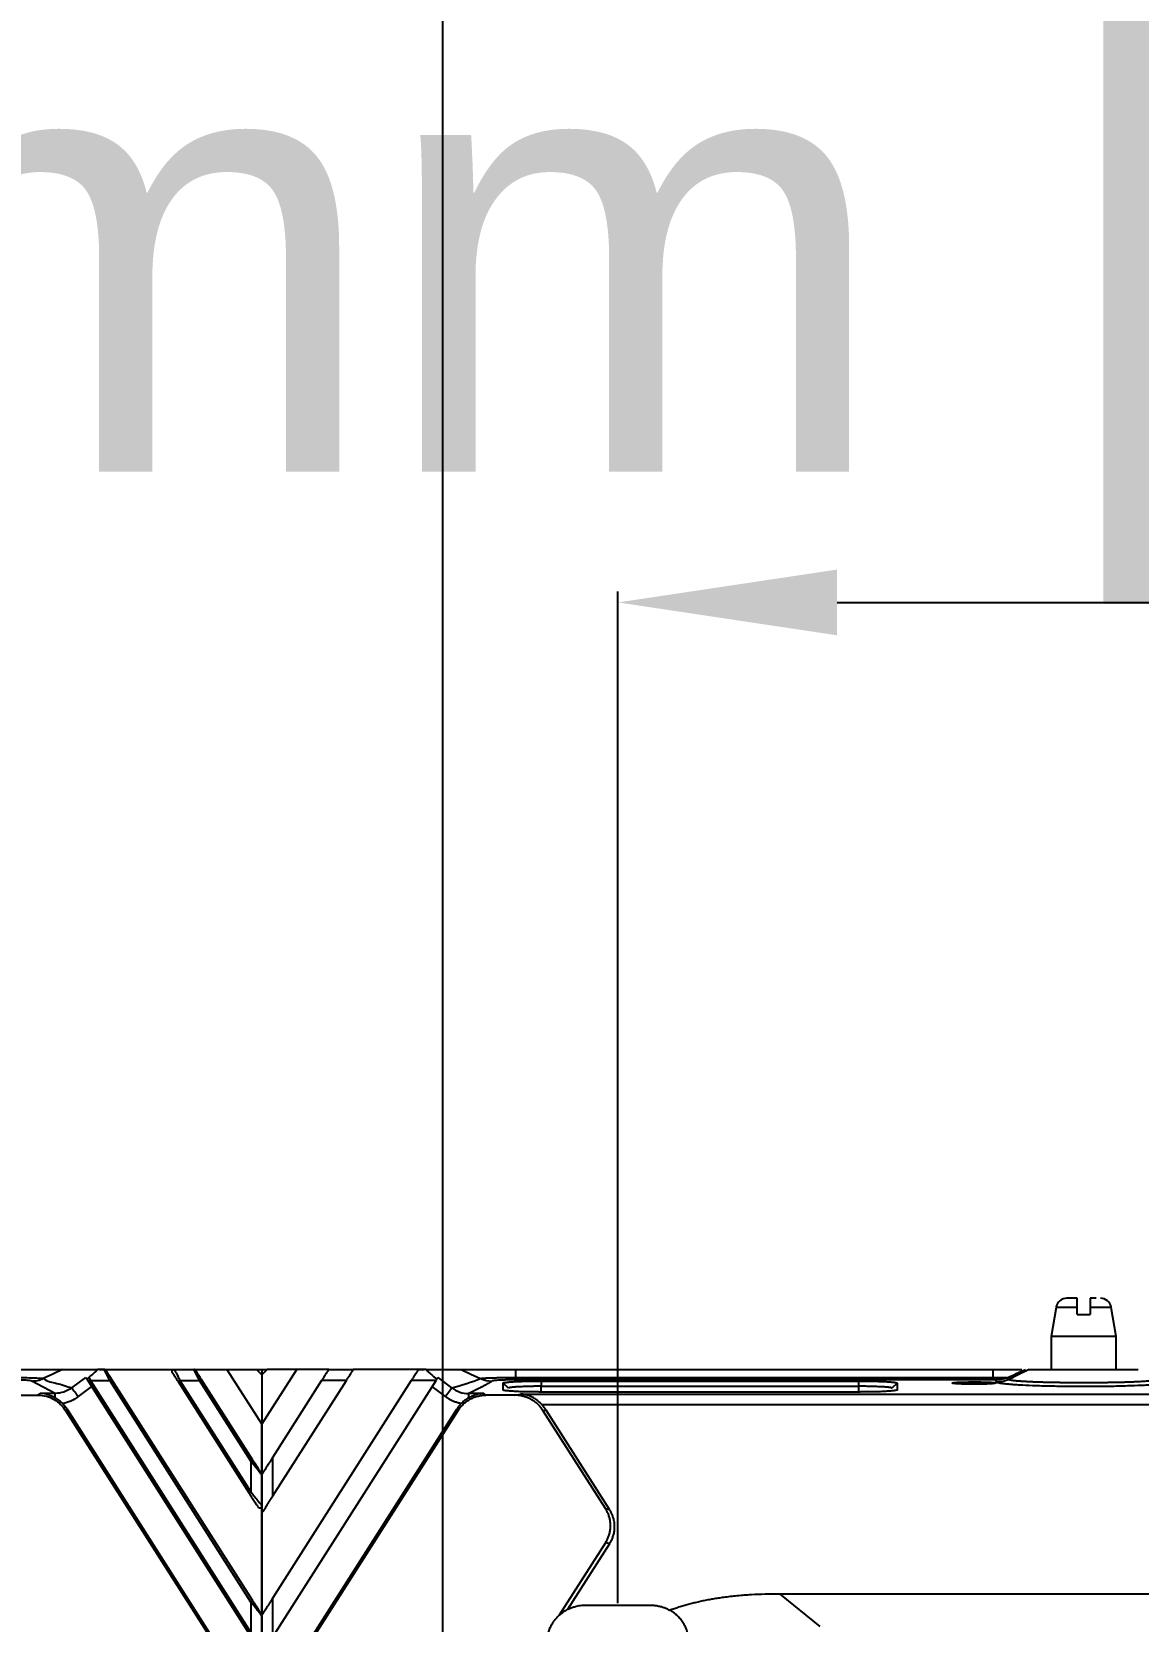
# Model space of a CAD drawing. Header units: millimetres. Extents: x 620 to 19791, y 2539 to 6969.
# Drawn here: x 6002.9 to 6103.8, y 3802.7 to 3947.7 of the extents above; entities that cross this region are included whole.
import ezdxf

# ---------------------------------------------------------------- set-up
doc = ezdxf.new("R2010")
doc.units = ezdxf.units.MM
doc.styles.get("Standard").update_dxf_attribs({"font": 'arial.ttf'})
doc.dimstyles.new('缩小5倍', dxfattribs={"dimtxt": 40, "dimasz": 20, "dimexe": 1, "dimexo": 0.2, "dimgap": 0, "dimtad": 1, "dimtoh": 1, "dimdec": 1, "dimzin": 9, "dimdsep": 46, "dimtxsty": 'Standard', "dimblk": '_FILLED', "dimcen": 0.2, "dimclrd": 256, "dimclre": 256, "dimclrt": 256, "dimadec": 1, "dimazin": 2, "dimtfac": 1, "dimtdec": 1, "dimtofl": 0, "dimtmove": 0, "dimatfit": 3, "dimldrblk": '_FILLED', "dimfxl": 1, "dimtolj": 1, "dimtzin": 0, "dimarcsym": 0})

# ---------------------------------------------------------------- blocks, each defined once
blk = doc.blocks.new('_FILLED')
at = {"color": 0, "linetype": 'ByBlock'}
blk.add_solid([(0, 0), (-1, 0.15), (-1, -0.15)], dxfattribs=at)
blk = doc.blocks.new('*D186')
at = {"lineweight": -2, "transparency": 16777216}
for p, q in [((6040.36, 3798.4), (6040.36, 3974.8)), ((6157.36, 3798.4), (6157.36, 3974.8)), ((6137.36, 3973.8), (6060.36, 3973.8))]:
    blk.add_line(p, q, dxfattribs=at)
at = {"layer": 'Defpoints', "color": 0, "transparency": 16777216}
for p in [(6040.36, 3973.8), (6040.36, 3798.2), (6157.36, 3798.2)]:
    blk.add_point(p, dxfattribs=at)
at = {"lineweight": -2, "transparency": 16777216, "xscale": 20, "yscale": 20, "zscale": 20, "rotation": 180}
blk.add_blockref('_FILLED', (6040.36, 3973.8), dxfattribs=at)
at = {"lineweight": -2, "transparency": 16777216, "xscale": 20, "yscale": 20, "zscale": 20}
blk.add_blockref('_FILLED', (6157.36, 3973.8), dxfattribs=at)
at = {"transparency": 16777216, "insert": (6098.86, 3999.69), "char_height": 40, "attachment_point": 5}
blk.add_mtext('\\A1;117mm [4 5/8"]', dxfattribs=at)
blk = doc.blocks.new('*D188')
at = {"lineweight": -2, "transparency": 16777216}
for p, q in [((6056.36, 3804.4), (6056.36, 3896.68)), ((6141.36, 3804.4), (6141.36, 3896.68)), ((6076.36, 3895.68), (6121.36, 3895.68))]:
    blk.add_line(p, q, dxfattribs=at)
at = {"layer": 'Defpoints', "color": 0, "transparency": 16777216}
for p in [(6141.36, 3895.68), (6056.36, 3804.2), (6141.36, 3804.2)]:
    blk.add_point(p, dxfattribs=at)
at = {"lineweight": -2, "transparency": 16777216, "xscale": 20, "yscale": 20, "zscale": 20, "rotation": 180}
blk.add_blockref('_FILLED', (6056.36, 3895.68), dxfattribs=at)
at = {"lineweight": -2, "transparency": 16777216, "xscale": 20, "yscale": 20, "zscale": 20}
blk.add_blockref('_FILLED', (6141.36, 3895.68), dxfattribs=at)
at = {"transparency": 16777216, "insert": (6098.86, 3921.57), "char_height": 40, "attachment_point": 5}
blk.add_mtext('\\A1;85mm [3 3/8"]', dxfattribs=at)
blk = doc.blocks.new('tugj')
at = {"color": 7, "linetype": 'Continuous', "lineweight": 25}
for p, q in [((12678.03, 5162.28), (12677.57, 5159.62)), ((12679.94, 5161.62), (12679.94, 5162.28)), ((12681.14, 5162.28), (12681.14, 5161.62)), ((12683.52, 5159.62), (12683.06, 5162.28)), ((12679.94, 5161.62), (12681.14, 5161.62)), ((12677.57, 5159.62), (12677.57, 5156.62)), ((12683.52, 5159.62), (12677.57, 5159.62)), ((12683.52, 5156.62), (12683.52, 5159.62)), ((12587.35, 5156.62), (12590.54, 5156.62)), ((12591.15, 5156.62), (12590.54, 5156.62)), ((12590.72, 5156.62), (12591.15, 5156.62)), ((12591.15, 5156.62), (12597.56, 5156.62)), ((12597.56, 5156.62), (12599.34, 5156.62)), ((12599.34, 5156.62), (12602.34, 5156.62)), ((12602.34, 5156.62), (12605.54, 5151.62)), ((12602.34, 5156.62), (12605.04, 5156.62)), ((12605.04, 5156.62), (12606.04, 5156.62)), ((12605.54, 5156.12), (12605.04, 5156.62)), ((12605.54, 5156.62), (12605.54, 5156.12)), ((12605.54, 5151.62), (12608.74, 5156.62)), ((12606.04, 5156.62), (12605.54, 5156.12)), ((12608.74, 5156.62), (12606.04, 5156.62)), ((12611.64, 5156.62), (12608.74, 5156.62)), ((12611.64, 5156.62), (12613.89, 5156.62)), ((12619.82, 5156.62), (12613.89, 5156.62)), ((12619.82, 5156.62), (12620.37, 5156.62)), ((12620.54, 5156.62), (12619.82, 5156.62)), ((12628.68, 5156.62), (12628.68, 5155.89)), ((12628.68, 5156.62), (12672.25, 5156.62)), ((12672.25, 5156.62), (12672.25, 5155.89)), ((12586.67, 5154.43), (12584.54, 5155.56)), ((12588.19, 5154.93), (12589.47, 5155.9)), ((12590, 5155.06), (12588.79, 5154.14)), ((12589.47, 5155.9), (12589.56, 5155.76)), ((12589.56, 5155.76), (12589.72, 5155.51)), ((12589.72, 5155.51), (12604.37, 5132.5)), ((12589.75, 5155.88), (12589.89, 5155.62)), ((12589.89, 5155.62), (12591.66, 5155.62)), ((12589.89, 5155.62), (12604.54, 5132.61)), ((12604.54, 5135.4), (12591.66, 5155.62)), ((12604.71, 5135.51), (12591.83, 5155.72)), ((12597.9, 5155.51), (12604.37, 5145.34)), ((12598.07, 5155.62), (12599.84, 5155.62)), ((12598.07, 5155.62), (12604.54, 5145.45)), ((12604.54, 5148.24), (12599.84, 5155.62)), ((12604.71, 5148.35), (12600.01, 5155.72)), ((12605.54, 5156.12), (12605.54, 5151.62)), ((12611, 5155.62), (12606.54, 5148.61)), ((12606.54, 5145.08), (12613.26, 5155.62)), ((12619.18, 5155.62), (12606.54, 5135.77)), ((12606.54, 5132.24), (12621.44, 5155.62)), ((12613.26, 5155.62), (12611, 5155.62)), ((12621.44, 5155.62), (12619.18, 5155.62)), ((12622.29, 5154.14), (12621.08, 5155.06)), ((12622.89, 5154.93), (12621.62, 5155.9)), ((12627.57, 5154.75), (12627.57, 5155.38)), ((12628.04, 5154.9), (12627.57, 5155.38)), ((12628.68, 5155.89), (12672.25, 5155.89)), ((12672.25, 5155.67), (12628.68, 5155.67)), ((12631.04, 5155.56), (12660.04, 5155.56)), ((12631.04, 5155.56), (12631.04, 5155.08)), ((12631.04, 5155.08), (12660.04, 5155.08)), ((12660.04, 5155.08), (12660.04, 5155.56)), ((12663.52, 5155.38), (12663.04, 5154.9)), ((12663.52, 5155.38), (12663.52, 5154.75)), ((12674, 5155.7), (12673.99, 5155.63)), ((12674.13, 5155.91), (12674.01, 5155.78)), ((12582.5, 5154.28), (12585.09, 5154.28)), ((12585.09, 5154.28), (12585.3, 5154.43)), ((12586.67, 5154.43), (12585.3, 5154.43)), ((12586.67, 5154.03), (12586.67, 5154.43)), ((12587.76, 5153), (12587.36, 5153.5)), ((12625.79, 5154.43), (12624.41, 5154.43)), ((12625.99, 5154.28), (12625.79, 5154.43)), ((12628.58, 5154.28), (12625.99, 5154.28)), ((12628.58, 5154.28), (12629.14, 5154.38)), ((12629.14, 5154.38), (12731.95, 5154.38)), ((12660.04, 5154.56), (12631.04, 5154.56)), ((12729.96, 5153.38), (12631.13, 5153.38)), ((12587.76, 5153), (12587.62, 5152.89)), ((12587.62, 5152.89), (12601.39, 5131.27)), ((12587.76, 5153), (12602.68, 5129.57)), ((12605.54, 5125.08), (12623.33, 5153)), ((12609.69, 5131.27), (12623.47, 5152.89)), ((12623.47, 5152.89), (12623.33, 5153)), ((12631.2, 5152.87), (12631.49, 5152.92)), ((12636.9, 5143.93), (12631.2, 5152.87)), ((12637.27, 5143.85), (12631.49, 5152.92)), ((12605.54, 5151.62), (12605.54, 5147.08)), ((12605.54, 5147.04), (12605.54, 5151.62)), ((12604.54, 5148.24), (12604.54, 5145.45)), ((12606.54, 5145.08), (12606.54, 5148.61)), ((12605.54, 5146.99), (12605.54, 5147.08)), ((12605.54, 5143.51), (12605.54, 5147.04)), ((12605.54, 5146.99), (12605.54, 5144.19)), ((12605.54, 5144.19), (12605.54, 5134.24)), ((12605.54, 5134.2), (12605.54, 5143.51)), ((12636.9, 5143.93), (12637.27, 5143.85)), ((12632.71, 5134.22), (12636.92, 5140.84)), ((12633.47, 5134.74), (12637.3, 5140.75)), ((12636.92, 5140.84), (12637.3, 5140.75)), ((12652.78, 5136.16), (12726.71, 5136.16)), ((12652.78, 5136.16), (12656.47, 5133.16)), ((12604.54, 5135.4), (12604.54, 5132.61)), ((12606.54, 5132.24), (12606.54, 5135.77)), ((12635.04, 5135.12), (12641.04, 5135.12)), ((12605.54, 5134.14), (12605.54, 5134.24)), ((12605.54, 5131.35), (12605.54, 5134.2)), ((12605.54, 5134.14), (12605.54, 5131.35))]:
    blk.add_line(p, q, dxfattribs=at)
at = {"color": 8, "linetype": 'Continuous', "lineweight": 25}
for p, q in [((12679.94, 5162.28), (12678.03, 5162.28)), ((12683.06, 5162.28), (12681.14, 5162.28)), ((12631.04, 5154.56), (12631.04, 5155.08)), ((12660.04, 5154.56), (12660.04, 5155.08))]:
    blk.add_line(p, q, dxfattribs=at)
at = {"color": 7, "linetype": 'Continuous', "lineweight": 25, "flags": 128}
for points in [[(12587.35, 5156.62), (12586.47, 5156.2), (12585.58, 5155.79)], [(12623.73, 5156.62), (12624.62, 5156.2), (12625.5, 5155.79)], [(12675.56, 5156.62), (12674.64, 5156.16), (12673.72, 5155.71)], [(12591.83, 5155.72), (12591.83, 5155.72), (12591.82, 5155.71), (12591.8, 5155.7), (12591.78, 5155.69), (12591.76, 5155.68), (12591.73, 5155.66), (12591.7, 5155.64), (12591.66, 5155.62)]]:
    blk.add_lwpolyline(points, dxfattribs=at)
at = {"color": 7, "linetype": 'Continuous', "lineweight": 25}
for centre, start, end in [((12679.01, 5162.12), 90, 170.2724), ((12682.07, 5162.12), 9.7276, 90)]:
    blk.add_arc(centre, 1, start, end, dxfattribs=at)
for points, knots in [([(12679.94, 5163.12), (12679.81, 5163.12), (12679.54, 5163.12), (12679.24, 5163.12), (12679.04, 5163.12), (12679.02, 5163.12), (12679.01, 5163.12)], [0, 0, 0, 0, 0.244465, 0.5, 0.755535, 1, 1, 1, 1]), ([(12679.94, 5162.28), (12679.94, 5162.39), (12679.94, 5162.61), (12679.94, 5162.87), (12679.94, 5163.05), (12679.94, 5163.11), (12679.94, 5163.11), (12679.94, 5163.12)], [0, 0, 0, 0, 0.229567, 0.459025, 0.691715, 0.932795, 1, 1, 1, 1]), ([(12681.67, 5163.12), (12681.62, 5163.12), (12681.48, 5163.12), (12681.28, 5163.12), (12681.14, 5163.12)], [0, 0, 0, 0, 0.3403239, 1, 1, 1, 1]), ([(12681.14, 5163.12), (12681.14, 5163.1), (12681.14, 5163.08), (12681.14, 5162.89), (12681.14, 5162.62), (12681.14, 5162.39), (12681.14, 5162.28)], [0, 0, 0, 0, 0.2593212, 0.5192836, 0.7631342, 1, 1, 1, 1]), ([(12582.4, 5156.62), (12582.98, 5156.62), (12584.17, 5156.62), (12585.75, 5156.62), (12586.93, 5156.62), (12587.21, 5156.62), (12587.35, 5156.62)], [0, 0, 0, 0, 0.2418261, 0.5000005, 0.7581739, 1, 1, 1, 1]), ([(12589.75, 5155.88), (12589.88, 5156), (12590.12, 5156.19), (12590.36, 5156.41), (12590.48, 5156.52), (12590.53, 5156.57), (12590.56, 5156.61), (12590.55, 5156.61), (12590.54, 5156.62)], [0, 0, 0, 0, 0.3405403, 0.6016567, 0.7128872, 0.8153667, 0.9071263, 1, 1, 1, 1]), ([(12591.32, 5156.29), (12591.31, 5156.3), (12591.28, 5156.37), (12591.24, 5156.45), (12591.19, 5156.55), (12591.16, 5156.6), (12591.16, 5156.61), (12591.15, 5156.62)], [0, 0, 0, 0, 0.036005, 0.300896, 0.545076, 0.770136, 1, 1, 1, 1]), ([(12591.32, 5156.52), (12591.32, 5156.53), (12591.3, 5156.56), (12591.25, 5156.59), (12591.21, 5156.61), (12591.17, 5156.61), (12591.15, 5156.62)], [0, 0, 0, 0, 0.234709, 0.483931, 0.749504, 1, 1, 1, 1]), ([(12591.83, 5155.72), (12591.76, 5155.84), (12591.62, 5156.06), (12591.45, 5156.33), (12591.36, 5156.46), (12591.33, 5156.52), (12591.33, 5156.52), (12591.32, 5156.52)], [0, 0, 0, 0, 0.301721, 0.564724, 0.795125, 0.898936, 1, 1, 1, 1]), ([(12597.39, 5156.31), (12597.38, 5156.32), (12597.36, 5156.35), (12597.35, 5156.4), (12597.36, 5156.46), (12597.38, 5156.51), (12597.41, 5156.56), (12597.46, 5156.59), (12597.51, 5156.61), (12597.54, 5156.61), (12597.56, 5156.62)], [0, 0, 0, 0, 0.115372, 0.230894, 0.364478, 0.499956, 0.63203, 0.768998, 0.883022, 1, 1, 1, 1]), ([(12597.39, 5156.31), (12597.39, 5156.3), (12597.39, 5156.3), (12597.43, 5156.24), (12597.48, 5156.16), (12597.57, 5156.02), (12597.71, 5155.8), (12597.84, 5155.61), (12597.9, 5155.51)], [0, 0, 0, 0, 0.122574, 0.247458, 0.369912, 0.497021, 0.747802, 1, 1, 1, 1]), ([(12597.56, 5156.62), (12597.56, 5156.61), (12597.56, 5156.6), (12597.59, 5156.54), (12597.64, 5156.45), (12597.73, 5156.28), (12597.87, 5156), (12598, 5155.75), (12598.07, 5155.62)], [0, 0, 0, 0, 0.118805, 0.239592, 0.356977, 0.483256, 0.736712, 1, 1, 1, 1]), ([(12599.5, 5156.29), (12599.5, 5156.3), (12599.46, 5156.37), (12599.42, 5156.45), (12599.37, 5156.55), (12599.34, 5156.6), (12599.34, 5156.61), (12599.34, 5156.62)], [0, 0, 0, 0, 0.036031, 0.300917, 0.545095, 0.770146, 1, 1, 1, 1]), ([(12599.51, 5156.52), (12599.5, 5156.53), (12599.48, 5156.56), (12599.43, 5156.59), (12599.39, 5156.61), (12599.35, 5156.61), (12599.34, 5156.62)], [0, 0, 0, 0, 0.234717, 0.483917, 0.749532, 1, 1, 1, 1]), ([(12600.01, 5155.72), (12599.94, 5155.84), (12599.8, 5156.06), (12599.63, 5156.33), (12599.54, 5156.46), (12599.51, 5156.52), (12599.51, 5156.52), (12599.51, 5156.52)], [0, 0, 0, 0, 0.3017209, 0.5647223, 0.7951255, 0.8989366, 1, 1, 1, 1]), ([(12611.64, 5156.62), (12611.64, 5156.61), (12611.64, 5156.61), (12611.63, 5156.6), (12611.62, 5156.58), (12611.6, 5156.55), (12611.58, 5156.51), (12611.52, 5156.43), (12611.45, 5156.31), (12611.35, 5156.17), (12611.26, 5156.01), (12611.14, 5155.83), (12611.05, 5155.7), (12611, 5155.62)], [0, 0, 0, 0, 0.055968, 0.110252, 0.162997, 0.214361, 0.264516, 0.366616, 0.489395, 0.60523, 0.723158, 0.83333, 1, 1, 1, 1]), ([(12613.26, 5155.62), (12613.28, 5155.65), (12613.32, 5155.72), (12613.38, 5155.81), (12613.43, 5155.89), (12613.47, 5155.95), (12613.53, 5156.05), (12613.61, 5156.17), (12613.7, 5156.31), (12613.78, 5156.43), (12613.84, 5156.51), (12613.87, 5156.57), (12613.89, 5156.61), (12613.89, 5156.61), (12613.89, 5156.62)], [0, 0, 0, 0, 0.073549, 0.138036, 0.193462, 0.239827, 0.277133, 0.39503, 0.510872, 0.633619, 0.735727, 0.819896, 0.907743, 1, 1, 1, 1]), ([(12619.82, 5156.62), (12619.82, 5156.61), (12619.82, 5156.61), (12619.81, 5156.6), (12619.8, 5156.58), (12619.79, 5156.55), (12619.76, 5156.51), (12619.71, 5156.43), (12619.63, 5156.31), (12619.54, 5156.17), (12619.44, 5156.01), (12619.32, 5155.83), (12619.24, 5155.7), (12619.18, 5155.62)], [0, 0, 0, 0, 0.055968, 0.110252, 0.162997, 0.214362, 0.264516, 0.366616, 0.489395, 0.605231, 0.723159, 0.83333, 1, 1, 1, 1]), ([(12620.54, 5156.62), (12620.54, 5156.61), (12620.53, 5156.61), (12620.54, 5156.6), (12620.54, 5156.59), (12620.57, 5156.56), (12620.63, 5156.5), (12620.73, 5156.4), (12620.87, 5156.27), (12621.06, 5156.12), (12621.27, 5155.94), (12621.44, 5155.81), (12621.52, 5155.74)], [0, 0, 0, 0, 0.0447892, 0.0890592, 0.1335575, 0.1790284, 0.2801063, 0.3894024, 0.5184814, 0.6586341, 0.825277, 1, 1, 1, 1]), ([(12620.54, 5156.62), (12620.81, 5156.62), (12621.33, 5156.62), (12622.21, 5156.62), (12623.01, 5156.62), (12623.55, 5156.62), (12623.73, 5156.62)], [0, 0, 0, 0, 0.247771, 0.497694, 0.825046, 1, 1, 1, 1]), ([(12623.73, 5156.62), (12623.74, 5156.62), (12623.76, 5156.62), (12623.81, 5156.62), (12623.87, 5156.62), (12623.93, 5156.62), (12624.01, 5156.62), (12624.09, 5156.62), (12624.19, 5156.62), (12624.39, 5156.62), (12624.76, 5156.62), (12625.39, 5156.62), (12626.11, 5156.62), (12626.79, 5156.62), (12627.35, 5156.62), (12627.79, 5156.62), (12628.23, 5156.62), (12628.53, 5156.62), (12628.68, 5156.62)], [0, 0, 0, 0, 0.0312815, 0.0624437, 0.0935521, 0.1246724, 0.1558705, 0.1872116, 0.2187601, 0.250579, 0.3758482, 0.500072, 0.6243563, 0.749592, 0.8123807, 0.8747032, 0.9370724, 1, 1, 1, 1]), ([(12672.25, 5156.62), (12672.62, 5156.62), (12673.36, 5156.62), (12674.33, 5156.62), (12674.71, 5156.62), (12674.89, 5156.62)], [0, 0, 0, 0, 0.340806, 0.687639, 1, 1, 1, 1]), ([(12673.52, 5155.86), (12673.52, 5155.86), (12673.52, 5155.86), (12673.52, 5155.86), (12674.09, 5156.11), (12674.66, 5156.36), (12675.24, 5156.62)], [0.163738, 0.163738, 0.163738, 0.163738, 0.1637428, 0.1637428, 0.1637428, 0.8362552, 0.8362552, 0.8362552, 0.8362552]), ([(12675.56, 5156.62), (12675.57, 5156.62), (12675.59, 5156.62), (12675.62, 5156.62), (12675.67, 5156.62), (12675.73, 5156.62), (12675.8, 5156.62), (12675.87, 5156.62), (12675.96, 5156.62), (12676.16, 5156.62), (12676.53, 5156.62), (12677.16, 5156.62), (12677.9, 5156.62), (12678.73, 5156.62), (12679.62, 5156.62), (12680.54, 5156.62), (12681.46, 5156.62), (12682.35, 5156.62), (12683.18, 5156.62), (12683.93, 5156.62), (12684.55, 5156.62), (12684.95, 5156.62), (12685.18, 5156.62), (12685.31, 5156.62), (12685.41, 5156.62), (12685.48, 5156.62), (12685.51, 5156.62), (12685.52, 5156.62)], [0, 0, 0, 0, 0.01591, 0.031713, 0.047441, 0.063132, 0.078819, 0.094538, 0.110325, 0.126213, 0.189033, 0.251474, 0.313626, 0.375905, 0.437978, 0.500008, 0.562038, 0.624112, 0.686355, 0.748542, 0.810947, 0.873803, 0.89916, 0.924314, 0.949409, 0.97459, 1, 1, 1, 1]), ([(12582.4, 5155.89), (12582.62, 5155.89), (12582.9, 5155.89), (12583.3, 5155.89), (12583.84, 5155.88), (12584.27, 5155.87), (12584.55, 5155.86), (12584.56, 5155.86), (12584.59, 5155.86), (12584.87, 5155.85), (12585.35, 5155.83), (12585.5, 5155.81), (12585.58, 5155.79)], [0, 0, 0, 0, 0.137447, 0.181876, 0.262263, 0.502656, 0.502981, 0.505372, 0.511859, 0.536161, 0.750921, 1, 1, 1, 1]), ([(12584.54, 5155.56), (12584.5, 5155.57), (12584.4, 5155.6), (12583.91, 5155.64), (12583.22, 5155.66), (12582.68, 5155.66), (12582.41, 5155.67)], [0, 0, 0, 0, 0.248127, 0.49784, 0.748645, 1, 1, 1, 1]), ([(12584.54, 5155.56), (12584.72, 5155.57), (12585.08, 5155.59), (12585.42, 5155.73), (12585.58, 5155.79)], [0, 0, 0, 0, 0.499996, 1, 1, 1, 1]), ([(12585.58, 5155.79), (12585.58, 5155.79), (12585.58, 5155.79), (12585.58, 5155.79), (12585.58, 5155.79), (12585.58, 5155.79), (12585.59, 5155.79), (12585.59, 5155.79), (12585.96, 5155.51), (12586.81, 5155.4), (12587.73, 5155.09), (12588.19, 5154.93)], [0, 0, 0, 0, 0.000002, 0.000016, 0.000171, 0.000246, 0.000333, 0.002028, 0.00788, 0.499948, 1, 1, 1, 1]), ([(12588.19, 5154.93), (12587.96, 5154.79), (12587.49, 5154.5), (12586.95, 5154.45), (12586.67, 5154.43)], [0, 0, 0, 0, 0.499543, 1, 1, 1, 1]), ([(12588.19, 5154.93), (12588.21, 5154.91), (12588.24, 5154.86), (12588.38, 5154.68), (12588.57, 5154.43), (12588.72, 5154.23), (12588.79, 5154.14)], [0, 0, 0, 0, 0.249871, 0.500025, 0.750136, 1, 1, 1, 1]), ([(12589.56, 5155.76), (12589.56, 5155.76), (12589.57, 5155.76), (12589.59, 5155.77), (12589.6, 5155.78)], [0, 0, 0, 0, 0.511977, 1, 1, 1, 1]), ([(12589.6, 5155.78), (12589.61, 5155.79), (12589.63, 5155.8), (12589.67, 5155.82), (12589.71, 5155.85), (12589.73, 5155.87), (12589.75, 5155.88)], [0, 0, 0, 0, 0.2335, 0.469096, 0.708208, 1, 1, 1, 1]), ([(12589.89, 5155.62), (12589.86, 5155.6), (12589.82, 5155.57), (12589.76, 5155.54), (12589.72, 5155.51), (12589.72, 5155.51), (12589.72, 5155.51)], [0, 0, 0, 0, 0.250009, 0.499999, 0.749994, 1, 1, 1, 1]), ([(12597.9, 5155.51), (12597.9, 5155.51), (12597.91, 5155.51), (12597.94, 5155.54), (12598, 5155.57), (12598.04, 5155.6), (12598.07, 5155.62)], [0, 0, 0, 0, 0.249998, 0.500005, 0.749994, 1, 1, 1, 1]), ([(12599.84, 5155.62), (12599.87, 5155.63), (12599.91, 5155.66), (12599.97, 5155.69), (12600.01, 5155.72), (12600.01, 5155.72), (12600.01, 5155.72)], [0, 0, 0, 0, 0.249991, 0.499984, 0.750006, 1, 1, 1, 1]), ([(12621.52, 5155.74), (12621.53, 5155.77), (12621.57, 5155.82), (12621.6, 5155.87), (12621.62, 5155.9)], [0, 0, 0, 0, 0.492567, 1, 1, 1, 1]), ([(12622.89, 5154.93), (12622.87, 5154.91), (12622.72, 5154.7), (12622.44, 5154.33), (12622.29, 5154.14)], [0, 0, 0, 0, 0.5, 0.9907223, 0.9907223, 0.9907223, 0.9907223]), ([(12622.89, 5154.93), (12623.11, 5154.77), (12623.35, 5154.64), (12623.87, 5154.47), (12624.14, 5154.43), (12624.41, 5154.43)], [0, 0, 0, 0, 0.5, 0.5, 1, 1, 1, 1]), ([(12626.54, 5155.56), (12626.49, 5155.52), (12626.37, 5155.45), (12626.2, 5155.35), (12625.98, 5155.22), (12625.73, 5155.08), (12625.37, 5154.89), (12624.93, 5154.67), (12624.58, 5154.51), (12624.41, 5154.43)], [0, 0, 0, 0, 0.094784, 0.188832, 0.282144, 0.42077, 0.566811, 0.78421, 1, 1, 1, 1]), ([(12625.5, 5155.79), (12625.51, 5155.79), (12625.53, 5155.8), (12625.56, 5155.8), (12625.61, 5155.81), (12625.68, 5155.82), (12625.75, 5155.82), (12625.84, 5155.83), (12625.94, 5155.84), (12626.06, 5155.84), (12626.19, 5155.85), (12626.33, 5155.85), (12626.49, 5155.86), (12626.66, 5155.87), (12626.84, 5155.87), (12627.03, 5155.87), (12627.24, 5155.88), (12627.46, 5155.88), (12627.69, 5155.88), (12627.93, 5155.89), (12628.17, 5155.89), (12628.43, 5155.89), (12628.6, 5155.89), (12628.68, 5155.89)], [0, 0, 0, 0, 0.039853, 0.08055, 0.122049, 0.164332, 0.207401, 0.251245, 0.29586, 0.341241, 0.387385, 0.434286, 0.481942, 0.530351, 0.579512, 0.629425, 0.680092, 0.731517, 0.783708, 0.836663, 0.890407, 0.944891, 1, 1, 1, 1]), ([(12628.68, 5155.67), (12628.64, 5155.67), (12628.55, 5155.67), (12628.41, 5155.66), (12628.28, 5155.66), (12628.15, 5155.66), (12628.02, 5155.66), (12627.81, 5155.66), (12627.52, 5155.65), (12627.2, 5155.64), (12626.94, 5155.62), (12626.75, 5155.6), (12626.64, 5155.59), (12626.57, 5155.57), (12626.55, 5155.57), (12626.54, 5155.56)], [0, 0, 0, 0, 0.0422031, 0.0840711, 0.1257725, 0.1674782, 0.2093587, 0.2515826, 0.3767743, 0.5022703, 0.626909, 0.7518408, 0.8347633, 0.9170582, 1, 1, 1, 1]), ([(12627.57, 5155.38), (12627.57, 5155.38), (12627.57, 5155.39), (12627.59, 5155.4), (12627.61, 5155.41), (12627.65, 5155.42), (12627.7, 5155.43), (12627.76, 5155.43), (12627.89, 5155.45), (12628.13, 5155.48), (12628.57, 5155.51), (12629.11, 5155.53), (12629.62, 5155.54), (12630.05, 5155.55), (12630.37, 5155.55), (12630.71, 5155.56), (12630.93, 5155.56), (12631.04, 5155.56)], [0, 0, 0, 0, 0.035367, 0.070513, 0.105548, 0.140581, 0.175722, 0.21108, 0.246761, 0.374246, 0.499999, 0.625691, 0.753247, 0.815374, 0.876818, 0.938164, 1, 1, 1, 1]), ([(12631.04, 5154.56), (12630.98, 5154.56), (12630.85, 5154.56), (12630.66, 5154.57), (12630.47, 5154.57), (12630.28, 5154.57), (12630.1, 5154.57), (12629.91, 5154.57), (12629.57, 5154.58), (12629.11, 5154.59), (12628.57, 5154.62), (12628.13, 5154.65), (12627.86, 5154.67), (12627.71, 5154.69), (12627.63, 5154.71), (12627.58, 5154.73), (12627.57, 5154.74), (12627.57, 5154.75)], [0, 0, 0, 0, 0.035364, 0.070508, 0.10554, 0.140571, 0.175709, 0.211065, 0.246743, 0.374209, 0.49997, 0.625636, 0.753235, 0.815426, 0.876893, 0.938222, 1, 1, 1, 1]), ([(12631.04, 5155.08), (12631, 5155.08), (12630.88, 5155.08), (12630.68, 5155.08), (12630.48, 5155.08), (12630.22, 5155.08), (12629.89, 5155.07), (12629.46, 5155.06), (12629.09, 5155.04), (12628.82, 5155.03), (12628.61, 5155.01), (12628.43, 5155), (12628.3, 5154.98), (12628.19, 5154.96), (12628.1, 5154.94), (12628.05, 5154.92), (12628.04, 5154.91), (12628.04, 5154.9)], [0, 0, 0, 0, 0.027422, 0.078341, 0.122789, 0.160512, 0.248311, 0.33976, 0.470474, 0.53048, 0.587892, 0.68438, 0.731983, 0.781722, 0.87758, 0.950322, 1, 1, 1, 1]), ([(12660.04, 5155.56), (12660.11, 5155.56), (12660.24, 5155.56), (12660.43, 5155.56), (12660.62, 5155.56), (12660.8, 5155.55), (12660.99, 5155.55), (12661.17, 5155.55), (12661.51, 5155.54), (12661.98, 5155.53), (12662.52, 5155.51), (12662.95, 5155.48), (12663.22, 5155.45), (12663.38, 5155.43), (12663.46, 5155.41), (12663.51, 5155.39), (12663.51, 5155.38), (12663.52, 5155.38)], [0, 0, 0, 0, 0.035389, 0.07055, 0.105593, 0.140627, 0.175763, 0.211107, 0.246769, 0.374209, 0.499992, 0.625646, 0.753235, 0.815421, 0.876887, 0.938217, 1, 1, 1, 1]), ([(12663.04, 5154.9), (12663.04, 5154.91), (12663.04, 5154.91), (12663.02, 5154.92), (12663, 5154.93), (12662.95, 5154.95), (12662.87, 5154.97), (12662.75, 5154.98), (12662.62, 5155), (12662.44, 5155.01), (12662.24, 5155.03), (12661.95, 5155.04), (12661.55, 5155.06), (12661.14, 5155.07), (12660.79, 5155.08), (12660.54, 5155.08), (12660.29, 5155.08), (12660.12, 5155.08), (12660.04, 5155.08)], [0, 0, 0, 0, 0.036028, 0.072495, 0.109413, 0.146785, 0.230278, 0.280774, 0.345311, 0.409736, 0.477199, 0.548468, 0.664987, 0.785101, 0.840175, 0.896589, 0.948315, 1, 1, 1, 1]), ([(12663.52, 5154.75), (12663.52, 5154.74), (12663.51, 5154.74), (12663.5, 5154.73), (12663.47, 5154.72), (12663.43, 5154.71), (12663.39, 5154.7), (12663.33, 5154.69), (12663.2, 5154.67), (12662.96, 5154.65), (12662.52, 5154.62), (12661.98, 5154.59), (12661.47, 5154.58), (12661.04, 5154.57), (12660.71, 5154.57), (12660.38, 5154.57), (12660.15, 5154.56), (12660.04, 5154.56)], [0, 0, 0, 0, 0.035354, 0.07049, 0.105517, 0.140544, 0.175682, 0.211039, 0.246722, 0.37424, 0.500005, 0.625682, 0.753271, 0.815424, 0.876874, 0.938203, 1, 1, 1, 1]), ([(12668.54, 5155.38), (12668.54, 5155.38), (12668.55, 5155.38), (12668.56, 5155.39), (12668.58, 5155.4), (12668.61, 5155.4), (12668.65, 5155.41), (12668.73, 5155.42), (12668.87, 5155.44), (12669.12, 5155.45), (12669.42, 5155.46), (12669.77, 5155.47), (12670.14, 5155.48), (12670.53, 5155.48), (12670.93, 5155.48), (12671.3, 5155.47), (12671.65, 5155.47), (12671.96, 5155.45), (12672.21, 5155.44), (12672.38, 5155.42), (12672.48, 5155.4), (12672.53, 5155.39), (12672.54, 5155.38), (12672.54, 5155.38)], [0, 0, 0, 0, 0.0213462, 0.0424102, 0.0632826, 0.0840565, 0.1048264, 0.1256868, 0.1880003, 0.2500885, 0.3118547, 0.3739105, 0.4364097, 0.4987561, 0.56095, 0.6235213, 0.6858817, 0.7479967, 0.8106315, 0.8737037, 0.9154607, 0.9573041, 1, 1, 1, 1]), ([(12672.54, 5155.38), (12672.54, 5155.37), (12672.54, 5155.37), (12672.53, 5155.36), (12672.51, 5155.36), (12672.48, 5155.35), (12672.44, 5155.34), (12672.36, 5155.33), (12672.22, 5155.32), (12671.97, 5155.3), (12671.67, 5155.29), (12671.32, 5155.28), (12670.94, 5155.27), (12670.55, 5155.27), (12670.16, 5155.27), (12669.78, 5155.28), (12669.43, 5155.29), (12669.13, 5155.3), (12668.87, 5155.32), (12668.71, 5155.33), (12668.61, 5155.35), (12668.55, 5155.36), (12668.55, 5155.37), (12668.54, 5155.38)], [0, 0, 0, 0, 0.021346, 0.04241, 0.063283, 0.084056, 0.104826, 0.125687, 0.188, 0.250088, 0.311855, 0.37391, 0.43641, 0.498756, 0.56095, 0.623521, 0.685882, 0.747997, 0.810632, 0.873704, 0.915461, 0.957304, 1, 1, 1, 1]), ([(12672.25, 5155.89), (12672.57, 5155.89), (12672.89, 5155.89), (12673.35, 5155.88), (12673.5, 5155.87), (12673.52, 5155.86)], [0, 0, 0, 0, 0.5, 0.5, 1, 1, 1, 1]), ([(12672.52, 5155.65), (12672.52, 5155.65), (12672.51, 5155.65), (12672.5, 5155.66), (12672.48, 5155.66), (12672.44, 5155.66), (12672.37, 5155.66), (12672.3, 5155.67), (12672.27, 5155.67), (12672.25, 5155.67)], [0, 0, 0, 0, 0.1078081, 0.2219044, 0.3504548, 0.4743438, 0.7426821, 0.8725613, 1, 1, 1, 1]), ([(12673.52, 5155.86), (12673.49, 5155.85), (12673.43, 5155.83), (12673.34, 5155.79), (12673.23, 5155.76), (12673.12, 5155.73), (12672.99, 5155.7), (12672.86, 5155.68), (12672.75, 5155.67), (12672.63, 5155.66), (12672.56, 5155.66), (12672.52, 5155.65)], [0, 0, 0, 0, 0.0888479, 0.1805235, 0.275427, 0.4199697, 0.5335283, 0.6673635, 0.7771577, 0.8839463, 1, 1, 1, 1]), ([(12672.62, 5155.46), (12672.6, 5155.49), (12672.56, 5155.55), (12672.53, 5155.62), (12672.52, 5155.65)], [0, 0, 0, 0, 0.510444, 1, 1, 1, 1]), ([(12688.46, 5155.46), (12688.46, 5155.45), (12688.45, 5155.44), (12688.43, 5155.43), (12688.39, 5155.41), (12688.35, 5155.4), (12688.3, 5155.39), (12688.24, 5155.37), (12688.17, 5155.36), (12688.09, 5155.34), (12688, 5155.33), (12687.91, 5155.32), (12687.74, 5155.3), (12687.47, 5155.27), (12687.07, 5155.23), (12686.6, 5155.2), (12685.9, 5155.16), (12684.89, 5155.12), (12683.52, 5155.08), (12682.05, 5155.06), (12680.52, 5155.05), (12679, 5155.06), (12677.53, 5155.09), (12676.16, 5155.12), (12675.16, 5155.17), (12674.46, 5155.2), (12674, 5155.24), (12673.6, 5155.27), (12673.3, 5155.3), (12673.09, 5155.33), (12672.93, 5155.35), (12672.81, 5155.38), (12672.71, 5155.4), (12672.65, 5155.43), (12672.63, 5155.45), (12672.62, 5155.46)], [0, 0, 0, 0, 0.011264, 0.022472, 0.033637, 0.044773, 0.055893, 0.067011, 0.07814, 0.089294, 0.100487, 0.111731, 0.12304, 0.154298, 0.185461, 0.21707, 0.248645, 0.312499, 0.37544, 0.437876, 0.500787, 0.563732, 0.626429, 0.689425, 0.752866, 0.784285, 0.815755, 0.846801, 0.878018, 0.898519, 0.918843, 0.939072, 0.959287, 0.97957, 1, 1, 1, 1]), ([(12673.72, 5155.71), (12673.72, 5155.71), (12673.73, 5155.7), (12673.76, 5155.69), (12673.8, 5155.68), (12673.84, 5155.67), (12673.89, 5155.66), (12673.95, 5155.65), (12674.02, 5155.64), (12674.09, 5155.63), (12674.17, 5155.62), (12674.26, 5155.61), (12674.36, 5155.6), (12674.45, 5155.59), (12674.56, 5155.58), (12674.67, 5155.57), (12674.79, 5155.57), (12674.91, 5155.56), (12675.03, 5155.55), (12675.16, 5155.54), (12675.3, 5155.54), (12675.43, 5155.53), (12675.58, 5155.52), (12675.72, 5155.52), (12675.87, 5155.51), (12676.02, 5155.5), (12676.17, 5155.5), (12676.32, 5155.49), (12676.48, 5155.49), (12676.63, 5155.48), (12676.79, 5155.48), (12676.95, 5155.47), (12677.11, 5155.47), (12677.27, 5155.47), (12677.44, 5155.46), (12677.6, 5155.46), (12677.76, 5155.46), (12677.92, 5155.45), (12678.09, 5155.45), (12678.25, 5155.45), (12678.41, 5155.44), (12678.57, 5155.44), (12678.73, 5155.44), (12678.89, 5155.44), (12679.05, 5155.44), (12679.2, 5155.44), (12679.36, 5155.43), (12679.51, 5155.43), (12679.67, 5155.43), (12679.82, 5155.43), (12679.96, 5155.43), (12680.11, 5155.43), (12680.26, 5155.43), (12680.4, 5155.43), (12680.6, 5155.43), (12680.87, 5155.43), (12681.21, 5155.43), (12681.55, 5155.43), (12681.9, 5155.44), (12682.26, 5155.44), (12682.61, 5155.44), (12682.98, 5155.45), (12683.34, 5155.46), (12683.7, 5155.46), (12684.06, 5155.47), (12684.41, 5155.48), (12684.75, 5155.49), (12685.09, 5155.5), (12685.41, 5155.52), (12685.72, 5155.53), (12686.01, 5155.55), (12686.28, 5155.57), (12686.53, 5155.58), (12686.75, 5155.6), (12686.95, 5155.62), (12687.11, 5155.64), (12687.24, 5155.67), (12687.33, 5155.69), (12687.35, 5155.7), (12687.37, 5155.71)], [0, 0, 0, 0, 0.012025, 0.023957, 0.03579, 0.047522, 0.059152, 0.070683, 0.082114, 0.093445, 0.104674, 0.115804, 0.126834, 0.137764, 0.148595, 0.159327, 0.169959, 0.180493, 0.190928, 0.201261, 0.211495, 0.221631, 0.231667, 0.241605, 0.251444, 0.261182, 0.270821, 0.280361, 0.289801, 0.299141, 0.308381, 0.317521, 0.326562, 0.335503, 0.344344, 0.353085, 0.361725, 0.370266, 0.378705, 0.387045, 0.395284, 0.403422, 0.41146, 0.419396, 0.427232, 0.434968, 0.442602, 0.450135, 0.457567, 0.464898, 0.472128, 0.479257, 0.486285, 0.493211, 0.500036, 0.51585, 0.532106, 0.548801, 0.565937, 0.583511, 0.601524, 0.619974, 0.638861, 0.658184, 0.677943, 0.698136, 0.718762, 0.739822, 0.761314, 0.783238, 0.805594, 0.828382, 0.851601, 0.875253, 0.899338, 0.923858, 0.948814, 0.974211, 1, 1, 1, 1]), ([(12585.09, 5154.28), (12585.36, 5154.26), (12585.88, 5154.22), (12586.59, 5153.91), (12587.19, 5153.47), (12587.48, 5153.08), (12587.62, 5152.89)], [0, 0, 0, 0, 0.26474, 0.519598, 0.764654, 1, 1, 1, 1]), ([(12586.67, 5154.03), (12586.46, 5154.14), (12586.01, 5154.36), (12585.55, 5154.41), (12585.3, 5154.43)], [0, 0, 0, 0, 0.468209, 1, 1, 1, 1]), ([(12586.67, 5154.03), (12586.8, 5153.95), (12587.04, 5153.8), (12587.25, 5153.6), (12587.36, 5153.5)], [0, 0, 0, 0, 0.524793, 1, 1, 1, 1]), ([(12588.79, 5154.14), (12588.57, 5153.99), (12588.13, 5153.7), (12587.61, 5153.57), (12587.36, 5153.5)], [0, 0, 0, 0, 0.499999, 1, 1, 1, 1]), ([(12623.73, 5153.5), (12623.68, 5153.51), (12623.57, 5153.53), (12623.42, 5153.57), (12623.27, 5153.62), (12623.12, 5153.68), (12622.94, 5153.75), (12622.74, 5153.85), (12622.51, 5153.98), (12622.37, 5154.09), (12622.29, 5154.14)], [0, 0, 0, 0, 0.099916, 0.199673, 0.299476, 0.399527, 0.50003, 0.667548, 0.833887, 1, 1, 1, 1]), ([(12623.73, 5153.5), (12623.69, 5153.46), (12623.62, 5153.38), (12623.51, 5153.26), (12623.41, 5153.13), (12623.36, 5153.04), (12623.33, 5153)], [0, 0, 0, 0, 0.250243, 0.50032, 0.750237, 1, 1, 1, 1]), ([(12623.47, 5152.89), (12623.5, 5152.94), (12623.56, 5153.04), (12623.67, 5153.18), (12623.79, 5153.31), (12623.91, 5153.44), (12624.05, 5153.56), (12624.19, 5153.68), (12624.34, 5153.78), (12624.5, 5153.88), (12624.67, 5153.97), (12624.84, 5154.05), (12625.02, 5154.12), (12625.21, 5154.17), (12625.4, 5154.22), (12625.59, 5154.25), (12625.79, 5154.27), (12625.93, 5154.28), (12625.99, 5154.28)], [0, 0, 0, 0, 0.057911, 0.116427, 0.175549, 0.235278, 0.295618, 0.356568, 0.418132, 0.480309, 0.543102, 0.606512, 0.67054, 0.735188, 0.800457, 0.866347, 0.932861, 1, 1, 1, 1]), ([(12624.41, 5154.03), (12624.36, 5154), (12624.27, 5153.95), (12624.15, 5153.86), (12624.02, 5153.76), (12623.88, 5153.65), (12623.78, 5153.55), (12623.73, 5153.5)], [0, 0, 0, 0, 0.201328, 0.374361, 0.519294, 0.769955, 1, 1, 1, 1]), ([(12625.79, 5154.43), (12625.73, 5154.43), (12625.63, 5154.42), (12625.49, 5154.41), (12625.36, 5154.39), (12625.24, 5154.36), (12625.14, 5154.33), (12625, 5154.29), (12624.82, 5154.23), (12624.61, 5154.14), (12624.47, 5154.06), (12624.41, 5154.03)], [0, 0, 0, 0, 0.112482, 0.215498, 0.309048, 0.393135, 0.467762, 0.532933, 0.702481, 0.858101, 1, 1, 1, 1]), ([(12624.41, 5154.43), (12624.41, 5154.42), (12624.41, 5154.38), (12624.41, 5154.24), (12624.41, 5154.15), (12624.41, 5154.03)], [0, 0, 0, 0, 0.5, 0.5, 1, 1, 1, 1]), ([(12631.2, 5152.87), (12631.17, 5152.92), (12631.11, 5153.01), (12631.01, 5153.15), (12630.9, 5153.27), (12630.78, 5153.39), (12630.66, 5153.51), (12630.53, 5153.61), (12630.39, 5153.72), (12630.25, 5153.81), (12630.06, 5153.92), (12629.81, 5154.04), (12629.52, 5154.14), (12629.21, 5154.22), (12628.9, 5154.27), (12628.69, 5154.27), (12628.58, 5154.28)], [0, 0, 0, 0, 0.054765, 0.109086, 0.163137, 0.217099, 0.271151, 0.325472, 0.380238, 0.435622, 0.49179, 0.594189, 0.695187, 0.795804, 0.897071, 1, 1, 1, 1]), ([(12631.13, 5153.38), (12631.1, 5153.41), (12631.04, 5153.48), (12630.94, 5153.57), (12630.83, 5153.66), (12630.72, 5153.76), (12630.6, 5153.85), (12630.47, 5153.93), (12630.34, 5154.02), (12630.17, 5154.11), (12629.95, 5154.21), (12629.7, 5154.3), (12629.42, 5154.36), (12629.24, 5154.37), (12629.14, 5154.38)], [0, 0, 0, 0, 0.052526, 0.107201, 0.16419, 0.223637, 0.285667, 0.350393, 0.417914, 0.488315, 0.607343, 0.742282, 0.848748, 1, 1, 1, 1]), ([(12631.49, 5152.92), (12631.46, 5152.96), (12631.41, 5153.04), (12631.32, 5153.16), (12631.23, 5153.27), (12631.16, 5153.34), (12631.13, 5153.38)], [0, 0, 0, 0, 0.246384, 0.495154, 0.746347, 1, 1, 1, 1]), ([(12604.71, 5148.35), (12604.71, 5148.35), (12604.7, 5148.34), (12604.66, 5148.32), (12604.61, 5148.28), (12604.56, 5148.26), (12604.54, 5148.24)], [0, 0, 0, 0, 0.2499957, 0.5000009, 0.7500121, 1, 1, 1, 1]), ([(12605.54, 5146.99), (12605.54, 5146.99), (12605.53, 5147), (12605.49, 5147.06), (12605.41, 5147.15), (12605.25, 5147.35), (12604.96, 5147.72), (12604.69, 5148.05), (12604.54, 5148.24)], [0, 0, 0, 0, 0.082047, 0.168459, 0.268065, 0.381093, 0.652308, 1, 1, 1, 1]), ([(12605.52, 5147.08), (12605.51, 5147.09), (12605.5, 5147.11), (12605.42, 5147.23), (12605.27, 5147.48), (12605.02, 5147.87), (12604.82, 5148.18), (12604.71, 5148.35)], [0, 0, 0, 0, 0.100997, 0.198758, 0.407212, 0.667727, 1, 1, 1, 1]), ([(12606.54, 5148.61), (12606.51, 5148.56), (12606.45, 5148.47), (12606.37, 5148.34), (12606.3, 5148.23), (12606.24, 5148.14), (12606.15, 5148), (12606.04, 5147.82), (12605.9, 5147.6), (12605.77, 5147.41), (12605.68, 5147.26), (12605.62, 5147.16), (12605.58, 5147.09), (12605.55, 5147.05), (12605.54, 5147.05), (12605.54, 5147.04)], [0, 0, 0, 0, 0.076408, 0.143264, 0.200569, 0.248324, 0.286531, 0.419799, 0.534069, 0.651314, 0.759619, 0.819962, 0.870152, 0.932977, 1, 1, 1, 1]), ([(12604.54, 5145.45), (12604.52, 5145.44), (12604.48, 5145.41), (12604.42, 5145.37), (12604.38, 5145.35), (12604.38, 5145.34), (12604.37, 5145.34)], [0, 0, 0, 0, 0.250005, 0.499991, 0.750008, 1, 1, 1, 1]), ([(12604.37, 5145.34), (12604.48, 5145.18), (12604.67, 5144.88), (12604.92, 5144.49), (12605.08, 5144.24), (12605.16, 5144.11), (12605.17, 5144.09), (12605.18, 5144.08)], [0, 0, 0, 0, 0.317513, 0.570139, 0.79835, 0.902862, 1, 1, 1, 1]), ([(12604.54, 5145.45), (12604.69, 5145.26), (12604.96, 5144.92), (12605.25, 5144.56), (12605.41, 5144.36), (12605.49, 5144.26), (12605.53, 5144.2), (12605.54, 5144.2), (12605.54, 5144.19)], [0, 0, 0, 0, 0.35016, 0.621944, 0.734205, 0.833253, 0.918727, 1, 1, 1, 1]), ([(12605.54, 5143.51), (12605.54, 5143.51), (12605.54, 5143.51), (12605.55, 5143.52), (12605.57, 5143.54), (12605.59, 5143.57), (12605.62, 5143.62), (12605.68, 5143.72), (12605.77, 5143.87), (12605.9, 5144.06), (12606.04, 5144.28), (12606.18, 5144.51), (12606.35, 5144.78), (12606.47, 5144.97), (12606.54, 5145.08)], [0, 0, 0, 0, 0.034267, 0.067135, 0.098949, 0.13009, 0.180259, 0.240606, 0.34888, 0.466121, 0.580357, 0.713621, 0.826984, 1, 1, 1, 1]), ([(12605.18, 5144.08), (12605.19, 5144.07), (12605.21, 5144.04), (12605.27, 5144.01), (12605.33, 5143.99), (12605.4, 5144), (12605.47, 5144.03), (12605.51, 5144.08), (12605.54, 5144.14), (12605.54, 5144.18), (12605.54, 5144.19)], [0, 0, 0, 0, 0.114057, 0.223558, 0.359566, 0.501818, 0.64072, 0.779251, 0.888913, 1, 1, 1, 1]), ([(12636.92, 5140.84), (12636.95, 5140.89), (12637.02, 5140.99), (12637.09, 5141.14), (12637.16, 5141.3), (12637.22, 5141.45), (12637.29, 5141.68), (12637.35, 5141.99), (12637.37, 5142.36), (12637.35, 5142.71), (12637.29, 5143.03), (12637.2, 5143.35), (12637.07, 5143.65), (12636.95, 5143.84), (12636.9, 5143.93)], [0, 0, 0, 0, 0.053507, 0.106096, 0.15795, 0.209259, 0.260221, 0.377884, 0.499202, 0.599454, 0.69839, 0.797284, 0.89741, 1, 1, 1, 1]), ([(12637.3, 5140.75), (12637.33, 5140.8), (12637.39, 5140.9), (12637.47, 5141.05), (12637.53, 5141.2), (12637.59, 5141.35), (12637.66, 5141.58), (12637.72, 5141.88), (12637.75, 5142.27), (12637.72, 5142.66), (12637.65, 5143.02), (12637.54, 5143.32), (12637.43, 5143.59), (12637.32, 5143.76), (12637.27, 5143.85)], [0, 0, 0, 0, 0.052578, 0.104316, 0.155234, 0.205355, 0.254702, 0.369805, 0.488557, 0.611311, 0.733363, 0.818242, 0.907098, 1, 1, 1, 1]), ([(12642.76, 5134.67), (12642.9, 5134.72), (12643.17, 5134.82), (12643.6, 5134.95), (12644.03, 5135.08), (12644.46, 5135.21), (12644.9, 5135.32), (12645.35, 5135.43), (12645.81, 5135.53), (12646.27, 5135.62), (12646.74, 5135.71), (12647.21, 5135.78), (12647.94, 5135.89), (12648.94, 5136), (12650.2, 5136.1), (12651.49, 5136.15), (12652.34, 5136.16), (12652.78, 5136.16)], [0, 0, 0, 0, 0.04327, 0.086907, 0.130931, 0.175359, 0.220209, 0.2655, 0.311249, 0.357472, 0.404186, 0.451405, 0.499145, 0.621038, 0.748619, 0.870491, 1, 1, 1, 1]), ([(12604.71, 5135.51), (12604.71, 5135.51), (12604.7, 5135.5), (12604.66, 5135.48), (12604.61, 5135.44), (12604.56, 5135.41), (12604.54, 5135.4)], [0, 0, 0, 0, 0.250002, 0.500013, 0.750031, 1, 1, 1, 1]), ([(12605.54, 5134.14), (12605.54, 5134.15), (12605.53, 5134.15), (12605.49, 5134.21), (12605.41, 5134.31), (12605.25, 5134.51), (12604.96, 5134.88), (12604.69, 5135.21), (12604.54, 5135.4)], [0, 0, 0, 0, 0.0820467, 0.1684592, 0.2680645, 0.3810884, 0.652303, 1, 1, 1, 1]), ([(12605.52, 5134.24), (12605.51, 5134.25), (12605.5, 5134.27), (12605.42, 5134.39), (12605.27, 5134.64), (12605.02, 5135.03), (12604.82, 5135.34), (12604.71, 5135.51)], [0, 0, 0, 0, 0.10123, 0.199445, 0.408293, 0.668736, 1, 1, 1, 1]), ([(12606.54, 5135.77), (12606.51, 5135.72), (12606.45, 5135.63), (12606.37, 5135.5), (12606.3, 5135.39), (12606.24, 5135.3), (12606.15, 5135.16), (12606.04, 5134.98), (12605.9, 5134.76), (12605.77, 5134.57), (12605.68, 5134.42), (12605.62, 5134.32), (12605.58, 5134.25), (12605.55, 5134.21), (12605.54, 5134.2), (12605.54, 5134.2)], [0, 0, 0, 0, 0.076408, 0.143264, 0.200569, 0.248324, 0.286531, 0.419799, 0.534069, 0.651314, 0.759619, 0.819962, 0.870152, 0.932977, 1, 1, 1, 1]), ([(12632.71, 5134.22), (12632.74, 5134.25), (12632.81, 5134.31), (12632.91, 5134.39), (12633, 5134.46), (12633.13, 5134.55), (12633.29, 5134.65), (12633.41, 5134.71), (12633.47, 5134.74)], [0, 0, 0, 0, 0.119479, 0.242202, 0.368583, 0.499004, 0.73498, 1, 1, 1, 1]), ([(12633.47, 5134.74), (12633.52, 5134.77), (12633.62, 5134.81), (12633.77, 5134.88), (12633.92, 5134.93), (12634.08, 5134.98), (12634.27, 5135.03), (12634.5, 5135.08), (12634.77, 5135.11), (12634.95, 5135.11), (12635.04, 5135.12)], [0, 0, 0, 0, 0.1001719, 0.2000442, 0.2998342, 0.39976, 0.5000388, 0.6667868, 0.8331036, 1, 1, 1, 1]), ([(12641.04, 5135.12), (12641.1, 5135.11), (12641.22, 5135.11), (12641.4, 5135.1), (12641.58, 5135.08), (12641.75, 5135.04), (12641.97, 5134.99), (12642.22, 5134.92), (12642.49, 5134.81), (12642.67, 5134.71), (12642.76, 5134.67)], [0, 0, 0, 0, 0.100224, 0.200078, 0.299824, 0.399726, 0.500047, 0.666835, 0.833078, 1, 1, 1, 1]), ([(12642.93, 5128.67), (12642.98, 5128.7), (12643.08, 5128.76), (12643.22, 5128.87), (12643.35, 5128.98), (12643.48, 5129.1), (12643.67, 5129.29), (12643.89, 5129.56), (12644.12, 5129.94), (12644.31, 5130.34), (12644.5, 5130.92), (12644.58, 5131.69), (12644.46, 5132.46), (12644.25, 5133.04), (12644.04, 5133.44), (12643.78, 5133.81), (12643.52, 5134.1), (12643.26, 5134.33), (12643.02, 5134.51), (12642.84, 5134.62), (12642.76, 5134.67)], [0, 0, 0, 0, 0.024583, 0.049003, 0.073323, 0.097606, 0.121918, 0.182464, 0.2431, 0.305082, 0.366934, 0.494968, 0.624567, 0.687999, 0.751357, 0.813033, 0.874944, 0.916563, 0.958146, 1, 1, 1, 1]), ([(12631.69, 5132.63), (12631.71, 5132.69), (12631.75, 5132.81), (12631.82, 5132.99), (12631.9, 5133.16), (12631.99, 5133.33), (12632.11, 5133.53), (12632.27, 5133.76), (12632.48, 5134), (12632.63, 5134.15), (12632.71, 5134.22)], [0, 0, 0, 0, 0.100266, 0.200104, 0.299814, 0.399697, 0.500054, 0.666873, 0.833055, 1, 1, 1, 1])]:
    blk.add_open_spline(points, degree=3, knots=knots, dxfattribs=at)
at = {"color": 8, "linetype": 'Continuous', "lineweight": 25}
for points, knots in [([(12591.66, 5155.62), (12591.59, 5155.75), (12591.47, 5156), (12591.36, 5156.2), (12591.32, 5156.29)], [0, 0, 0, 0, 0.549786, 1, 1, 1, 1]), ([(12599.84, 5155.62), (12599.78, 5155.75), (12599.65, 5156), (12599.55, 5156.2), (12599.5, 5156.29)], [0, 0, 0, 0, 0.549805, 1, 1, 1, 1])]:
    blk.add_open_spline(points, degree=3, knots=knots, dxfattribs=at)
at = {"color": 7, "linetype": 'Continuous', "lineweight": 25}
for points in [[(12621.44, 5155.62), (12621.46, 5155.66), (12621.49, 5155.7), (12621.52, 5155.74)], [(12622.89, 5154.93), (12623.78, 5155.19), (12624.72, 5155.49), (12625.5, 5155.79)], [(12625.5, 5155.79), (12625.82, 5155.64), (12626.18, 5155.56), (12626.54, 5155.56)], [(12628.68, 5155.89), (12628.68, 5155.76), (12628.68, 5155.68), (12628.68, 5155.67)], [(12672.25, 5155.89), (12672.25, 5155.76), (12672.25, 5155.68), (12672.25, 5155.67)], [(12673.72, 5155.71), (12673.38, 5155.55), (12673, 5155.46), (12672.62, 5155.46)], [(12673.52, 5155.86), (12673.58, 5155.81), (12673.65, 5155.76), (12673.72, 5155.71)]]:
    blk.add_open_spline(points, degree=3, dxfattribs=at)

msp = doc.modelspace()

# ---------------------------------------------------------------- block references
msp.add_blockref('tugj', (-6581.6851, -1330.91272))

# ---------------------------------------------------------------- dimensions: what is measured, and where the dimension line sits
dim = msp.add_linear_dim(base=(6040.35752, 3973.79657), p1=(6157.35752, 3798.20281), p2=(6040.35752, 3798.20281), dimstyle='缩小5倍', override={"dimpost": 'mm'})
dim.commit()
dim.dimension.update_dxf_attribs({"geometry": '*D186', "text_midpoint": (6098.85752, 3973.79657), "dimtype": 160})
at = {"color": 1}
dim = msp.add_linear_dim(base=(6141.35752, 3895.67811), p1=(6056.35752, 3804.20281), p2=(6141.35752, 3804.20281), dimstyle='缩小5倍', override={"dimpost": 'mm'}, dxfattribs=at)
dim.commit()
dim.dimension.update_dxf_attribs({"geometry": '*D188', "text_midpoint": (6098.85752, 3895.67811), "dimtype": 160})

doc.saveas('drawing.dxf')
